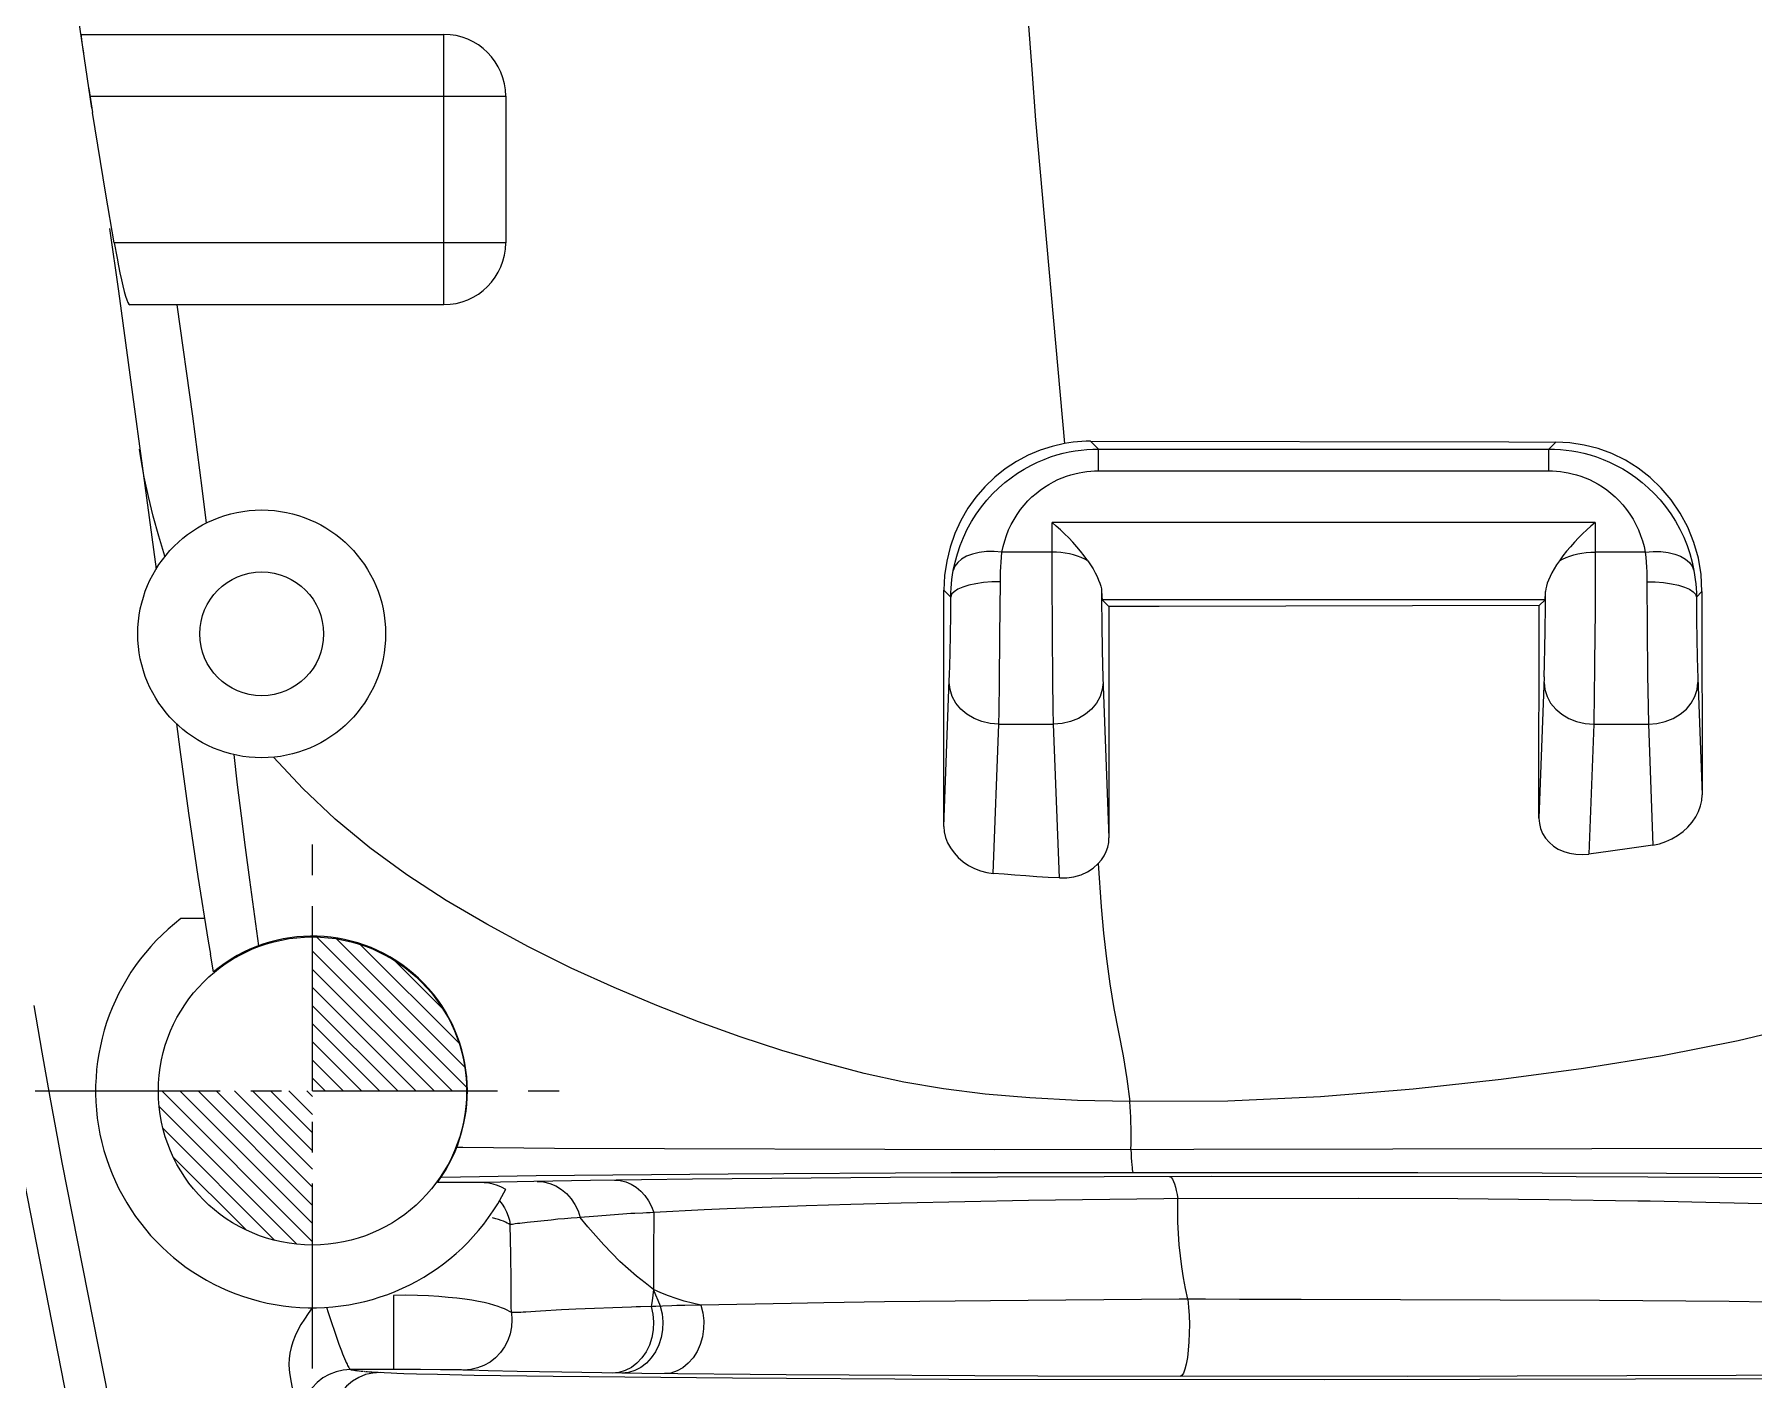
# Model space of a CAD drawing. Header units: inches. Extents: x 160917 to 162189, y -51061 to -50161.
# Drawn here: x 161580.7 to 161594.64, y -50526.78 to -50515.87 of the extents above; entities that cross this region are included whole.
import ezdxf

# ---------------------------------------------------------------- set-up
doc = ezdxf.new("R2010")
doc.units = ezdxf.units.IN
doc.header["$LTSCALE"] = 2
doc.header["$MEASUREMENT"] = 0
doc.linetypes.add('CENTER2', pattern=[1.125, 0.75, -0.125, 0.125, -0.125])
doc.layers.add('PIN', color=4, linetype='CONTINUOUS')
doc.layers.add('PRODUCT', color=1, linetype='CONTINUOUS', lineweight=15)

msp = doc.modelspace()

# ---------------------------------------------------------------- hatches: boundary and pattern name
at = {"layer": 'PIN', "linetype": 'Continuous'}
h = msp.add_hatch(dxfattribs=at)
h.set_pattern_fill('ANSI31', color=6, scale=0.833333, angle=90, style=0)
h.set_pattern_definition([(135, (161754.01915, -50536.30757), (-0.073656956, -0.073656956), [])])
h.paths.add_polyline_path([(161582.951, -50524.441), (161581.701, -50524.441, 0.414214), (161582.951, -50525.691)])
h.paths.add_polyline_path([(161582.951, -50523.191), (161582.951, -50524.441), (161584.201, -50524.441, 0.414214)])

# ---------------------------------------------------------------- linework, layer by layer
at = {"layer": 'PIN', "color": 6, "linetype": 'CENTER2'}
for p, q in [((161582.951, -50526.691), (161582.951, -50522.191)), ((161580.701, -50524.441), (161585.201, -50524.441))]:
    msp.add_line(p, q, dxfattribs=at)
at = {"layer": 'PIN', "color": 6, "linetype": 'Continuous'}
msp.add_circle((161582.951, -50524.441), 1.25, dxfattribs=at)
at = {"layer": 'PRODUCT', "linetype": 'ByBlock'}
for p, q in [((161581.017, -50515.513), (161581.16, -50516.468)), ((161581.074, -50515.87), (161584.016, -50515.87)), ((161584.016, -50518.063), (161584.016, -50515.87)), ((161581.081, -50515.938), (161581.093, -50516.019)), ((161581.136, -50516.308), (161581.166, -50516.505)), ((161581.146, -50516.372), (161584.519, -50516.372)), ((161584.519, -50516.372), (161584.519, -50517.56)), ((161581.209, -50516.77), (161581.166, -50516.505)), ((161588.816, -50516.567), (161589.049, -50519.189)), ((161581.275, -50517.165), (161581.209, -50516.77)), ((161581.343, -50517.56), (161581.275, -50517.165)), ((161581.305, -50517.445), (161581.377, -50517.954)), ((161584.519, -50517.56), (161581.343, -50517.56)), ((161581.343, -50517.56), (161581.366, -50517.686)), ((161581.377, -50517.954), (161581.682, -50520.208)), ((161584.016, -50518.063), (161581.469, -50518.063)), ((161581.852, -50518.063), (161581.977, -50518.966)), ((161589.325, -50519.234), (161589.262, -50519.17)), ((161593.034, -50519.177), (161592.979, -50519.234)), ((161589.279, -50519.234), (161589.325, -50519.234)), ((161589.325, -50519.234), (161592.979, -50519.234)), ((161589.325, -50519.411), (161589.325, -50519.234)), ((161592.979, -50519.411), (161592.979, -50519.234)), ((161589.325, -50519.411), (161592.979, -50519.411)), ((161593.525, -50519.366), (161593.578, -50519.395)), ((161593.354, -50519.829), (161588.949, -50519.829)), ((161588.949, -50520.273), (161588.949, -50519.829)), ((161593.354, -50519.829), (161593.354, -50520.146)), ((161588.148, -50520.219), (161588.163, -50520.151)), ((161588.163, -50520.151), (161588.181, -50520.084)), ((161588.949, -50520.07), (161588.543, -50520.07)), ((161593.354, -50520.146), (161593.353, -50520.544)), ((161593.76, -50520.07), (161593.354, -50520.07)), ((161588.527, -50520.75), (161588.53, -50520.31)), ((161588.952, -50520.727), (161588.949, -50520.273)), ((161593.773, -50520.31), (161593.776, -50520.684)), ((161588.128, -50520.434), (161588.072, -50520.378)), ((161588.072, -50522.295), (161588.072, -50520.378)), ((161588.127, -50520.58), (161588.128, -50520.434)), ((161588.135, -50520.412), (161588.128, -50520.434)), ((161592.948, -50520.456), (161589.356, -50520.456)), ((161589.41, -50520.51), (161589.356, -50520.456)), ((161592.9, -50520.503), (161592.948, -50520.456)), ((161592.951, -50520.507), (161592.952, -50520.388)), ((161594.168, -50520.412), (161594.175, -50520.434)), ((161594.22, -50520.389), (161594.175, -50520.434)), ((161594.22, -50520.389), (161594.222, -50522.039)), ((161588.125, -50520.738), (161588.127, -50520.58)), ((161589.41, -50520.51), (161589.411, -50522.388)), ((161592.898, -50522.227), (161592.9, -50520.503)), ((161592.949, -50520.709), (161592.951, -50520.507)), ((161593.353, -50520.544), (161593.349, -50520.967)), ((161588.122, -50520.889), (161588.125, -50520.738)), ((161588.523, -50521.125), (161588.527, -50520.75)), ((161588.956, -50521.112), (161588.952, -50520.727)), ((161589.353, -50520.66), (161589.357, -50520.862)), ((161592.947, -50520.847), (161592.949, -50520.709)), ((161593.776, -50520.684), (161593.779, -50521.067)), ((161594.177, -50520.62), (161594.179, -50520.777)), ((161588.12, -50520.987), (161588.122, -50520.889)), ((161589.357, -50520.862), (161589.359, -50520.983)), ((161592.944, -50520.976), (161592.947, -50520.847)), ((161594.179, -50520.777), (161594.182, -50520.923)), ((161588.118, -50521.067), (161588.12, -50520.987)), ((161589.359, -50520.983), (161589.362, -50521.084)), ((161592.941, -50521.082), (161592.944, -50520.976)), ((161593.349, -50520.967), (161593.345, -50521.271)), ((161594.182, -50520.923), (161594.184, -50521.015)), ((161594.184, -50521.015), (161594.186, -50521.089)), ((161588.072, -50522.295), (161588.116, -50521.109)), ((161588.116, -50521.109), (161588.118, -50521.067)), ((161588.52, -50521.364), (161588.523, -50521.125)), ((161588.959, -50521.34), (161588.956, -50521.112)), ((161589.362, -50521.084), (161589.411, -50522.388)), ((161592.941, -50521.082), (161592.898, -50522.227)), ((161593.779, -50521.067), (161593.783, -50521.323)), ((161594.186, -50521.089), (161594.222, -50522.039)), ((161593.345, -50521.271), (161593.343, -50521.411)), ((161588.518, -50521.466), (161588.52, -50521.364)), ((161588.962, -50521.466), (161588.959, -50521.34)), ((161593.343, -50521.411), (161593.342, -50521.466)), ((161593.783, -50521.323), (161593.786, -50521.466)), ((161588.472, -50522.676), (161588.518, -50521.466)), ((161588.518, -50521.466), (161588.962, -50521.466)), ((161589.009, -50522.713), (161588.962, -50521.466)), ((161593.342, -50521.466), (161593.302, -50522.52)), ((161593.342, -50521.466), (161593.786, -50521.466)), ((161593.786, -50521.466), (161593.823, -50522.446)), ((161582.312, -50521.712), (161582.341, -50521.957)), ((161593.478, -50522.496), (161593.302, -50522.52)), ((161593.651, -50522.472), (161593.478, -50522.496)), ((161593.823, -50522.446), (161593.651, -50522.472)), ((161589.324, -50522.596), (161589.348, -50522.946)), ((161582.077, -50523.043), (161581.884, -50523.043)), ((161582.106, -50523.225), (161582.123, -50523.33)), ((161582.148, -50523.475), (161582.123, -50523.33)), ((161580.69, -50523.748), (161580.755, -50524.126)), ((161580.755, -50524.126), (161580.82, -50524.49)), ((161580.82, -50524.49), (161580.886, -50524.843)), ((161584.915, -50524.904), (161588.485, -50524.916)), ((161588.485, -50524.916), (161595.022, -50524.905)), ((161584.308, -50525.184), (161583.964, -50525.184)), ((161583.996, -50525.139), (161584.764, -50525.128)), ((161584.475, -50525.18), (161584.308, -50525.184)), ((161584.746, -50525.174), (161584.475, -50525.18)), ((161585.207, -50525.166), (161584.746, -50525.174)), ((161584.764, -50525.128), (161586.321, -50525.113)), ((161586.033, -50525.156), (161585.207, -50525.166)), ((161587.64, -50525.143), (161586.033, -50525.156)), ((161586.321, -50525.113), (161588.13, -50525.103)), ((161590.24, -50525.135), (161587.64, -50525.143)), ((161588.13, -50525.103), (161591.915, -50525.102)), ((161593.2, -50525.137), (161590.24, -50525.135)), ((161591.915, -50525.102), (161595.777, -50525.114)), ((161595.502, -50525.15), (161593.2, -50525.137)), ((161587.725, -50525.351), (161587.316, -50525.362)), ((161588.757, -50525.33), (161587.725, -50525.351)), ((161589.857, -50525.316), (161588.757, -50525.33)), ((161591.438, -50525.312), (161589.857, -50525.316)), ((161592.24, -50525.315), (161591.438, -50525.312)), ((161592.978, -50525.323), (161592.24, -50525.315)), ((161593.7, -50525.334), (161592.978, -50525.323)), ((161593.801, -50525.336), (161593.7, -50525.334)), ((161594.366, -50525.348), (161593.801, -50525.336)), ((161594.973, -50525.363), (161594.366, -50525.348)), ((161584.548, -50525.49), (161584.555, -50525.526)), ((161584.886, -50525.488), (161584.693, -50525.508)), ((161584.94, -50525.482), (161584.886, -50525.488)), ((161584.994, -50525.477), (161584.94, -50525.482)), ((161585.048, -50525.473), (161584.994, -50525.477)), ((161585.231, -50525.459), (161585.123, -50525.467)), ((161585.468, -50525.441), (161585.231, -50525.459)), ((161585.719, -50525.428), (161585.717, -50525.774)), ((161586.127, -50525.406), (161585.719, -50525.428)), ((161586.315, -50525.398), (161586.127, -50525.406)), ((161586.954, -50525.373), (161586.315, -50525.398)), ((161587.316, -50525.362), (161586.954, -50525.373)), ((161584.558, -50525.649), (161584.555, -50525.526)), ((161584.56, -50525.765), (161584.558, -50525.649)), ((161584.561, -50525.84), (161584.56, -50525.765)), ((161585.717, -50525.774), (161585.717, -50525.912)), ((161584.562, -50525.912), (161584.561, -50525.84)), ((161584.562, -50526.105), (161584.562, -50525.912)), ((161585.717, -50525.912), (161585.717, -50526.051)), ((161585.717, -50526.051), (161585.711, -50526.098)), ((161585.735, -50526.097), (161585.717, -50526.051)), ((161583.609, -50526.099), (161583.609, -50526.701)), ((161584.563, -50526.188), (161584.562, -50526.105)), ((161584.564, -50526.239), (161584.563, -50526.188)), ((161585.539, -50526.194), (161585.086, -50526.212)), ((161585.576, -50526.193), (161585.539, -50526.194)), ((161585.705, -50526.144), (161585.699, -50526.19)), ((161585.711, -50526.098), (161585.705, -50526.144)), ((161585.735, -50526.189), (161585.711, -50526.19)), ((161585.754, -50526.142), (161585.735, -50526.097)), ((161585.773, -50526.187), (161585.735, -50526.189)), ((161585.773, -50526.187), (161585.754, -50526.142)), ((161585.79, -50526.187), (161585.773, -50526.188)), ((161585.865, -50526.184), (161585.79, -50526.187)), ((161585.972, -50526.181), (161585.927, -50526.182)), ((161586.101, -50526.179), (161585.972, -50526.181)), ((161586.832, -50526.164), (161586.101, -50526.179)), ((161587.097, -50526.16), (161586.832, -50526.164)), ((161587.59, -50526.152), (161587.097, -50526.16)), ((161588.45, -50526.143), (161587.59, -50526.152)), ((161589.98, -50526.131), (161588.45, -50526.143)), ((161590.194, -50526.131), (161589.98, -50526.131)), ((161590.97, -50526.132), (161590.6, -50526.132)), ((161593.388, -50526.14), (161590.97, -50526.132)), ((161594.442, -50526.15), (161593.388, -50526.14)), ((161594.769, -50526.153), (161594.442, -50526.15)), ((161583.092, -50526.278), (161583.144, -50526.43)), ((161584.799, -50526.227), (161584.681, -50526.235)), ((161584.971, -50526.217), (161584.799, -50526.227)), ((161585.029, -50526.214), (161584.971, -50526.217)), ((161585.086, -50526.212), (161585.029, -50526.214)), ((161583.828, -50526.701), (161583.26, -50526.701)), ((161583.346, -50526.713), (161583.362, -50526.714)), ((161583.368, -50526.715), (161583.374, -50526.716)), ((161583.457, -50526.721), (161583.485, -50526.723)), ((161583.485, -50526.723), (161583.533, -50526.725)), ((161583.533, -50526.725), (161583.59, -50526.728)), ((161583.59, -50526.728), (161583.636, -50526.73)), ((161583.636, -50526.73), (161583.691, -50526.732)), ((161583.691, -50526.732), (161583.795, -50526.735)), ((161583.795, -50526.735), (161583.964, -50526.739)), ((161583.989, -50526.702), (161583.828, -50526.701)), ((161583.964, -50526.739), (161584.262, -50526.745)), ((161584.073, -50526.703), (161583.989, -50526.702)), ((161584.132, -50526.704), (161584.073, -50526.703)), ((161584.226, -50526.706), (161584.171, -50526.705)), ((161584.375, -50526.711), (161584.226, -50526.706)), ((161584.262, -50526.745), (161584.904, -50526.754)), ((161584.611, -50526.716), (161584.375, -50526.711)), ((161584.974, -50526.723), (161584.611, -50526.716)), ((161584.904, -50526.754), (161586.358, -50526.769)), ((161585.622, -50526.732), (161584.974, -50526.723)), ((161585.435, -50526.724), (161585.382, -50526.729)), ((161586.792, -50526.743), (161585.622, -50526.732)), ((161588.835, -50526.755), (161586.792, -50526.743)), ((161591.834, -50526.758), (161588.835, -50526.755)), ((161594.499, -50526.75), (161591.834, -50526.758)), ((161596.137, -50526.737), (161594.499, -50526.75)), ((161586.358, -50526.769), (161588.111, -50526.779)), ((161588.111, -50526.779), (161591.159, -50526.782)), ((161591.159, -50526.782), (161595.473, -50526.771))]:
    msp.add_line(p, q, dxfattribs=at)
for points in [[(161588.754, -50515.73), (161588.784, -50516.155), (161588.816, -50516.567)], [(161581.074, -50515.87), (161581.074, -50515.874), (161581.075, -50515.887), (161581.077, -50515.908), (161581.081, -50515.938)], [(161581.366, -50517.686), (161581.377, -50517.747), (161581.389, -50517.805), (161581.401, -50517.86), (161581.413, -50517.91), (161581.424, -50517.955), (161581.435, -50517.993), (161581.445, -50518.023), (161581.454, -50518.045), (161581.462, -50518.058), (161581.469, -50518.063)], [(161581.977, -50518.966), (161582.016, -50519.26), (161582.053, -50519.55), (161582.088, -50519.834)], [(161589.049, -50519.189), (161588.95, -50519.212), (161588.852, -50519.243), (161588.756, -50519.284), (161588.662, -50519.334), (161588.57, -50519.394), (161588.485, -50519.462), (161588.405, -50519.539), (161588.332, -50519.623), (161588.267, -50519.714), (161588.21, -50519.813), (161588.161, -50519.919), (161588.123, -50520.029), (161588.095, -50520.143), (161588.078, -50520.26), (161588.072, -50520.378)], [(161589.262, -50519.17), (161589.226, -50519.171), (161589.191, -50519.172), (161589.155, -50519.175), (161589.12, -50519.179), (161589.084, -50519.184), (161589.049, -50519.189)], [(161589.262, -50519.17), (161592.654, -50519.175), (161593.034, -50519.177)], [(161594.22, -50520.389), (161594.213, -50520.252), (161594.191, -50520.119), (161594.154, -50519.991), (161594.105, -50519.868), (161594.044, -50519.753), (161593.971, -50519.647), (161593.89, -50519.55), (161593.8, -50519.464), (161593.703, -50519.389), (161593.599, -50519.324), (161593.49, -50519.271), (161593.378, -50519.23), (161593.264, -50519.201), (161593.149, -50519.183), (161593.034, -50519.177)], [(161581.66, -50519.778), (161581.62, -50519.619), (161581.587, -50519.461), (161581.559, -50519.304), (161581.549, -50519.234)], [(161588.777, -50519.367), (161588.83, -50519.341), (161588.884, -50519.318), (161588.936, -50519.298), (161588.989, -50519.282), (161589.04, -50519.268), (161589.089, -50519.257), (161589.137, -50519.248), (161589.184, -50519.242), (161589.232, -50519.237), (161589.279, -50519.234)], [(161592.979, -50519.234), (161593.025, -50519.234), (161593.072, -50519.237), (161593.119, -50519.242), (161593.166, -50519.248)], [(161593.166, -50519.248), (161593.214, -50519.257), (161593.263, -50519.268), (161593.314, -50519.282), (161593.366, -50519.298), (161593.418, -50519.318), (161593.471, -50519.34), (161593.525, -50519.366)], [(161588.516, -50519.55), (161588.566, -50519.506), (161588.618, -50519.466), (161588.67, -50519.429), (161588.723, -50519.396), (161588.777, -50519.367)], [(161588.786, -50519.622), (161588.82, -50519.593), (161588.854, -50519.566), (161588.889, -50519.542), (161588.924, -50519.52), (161588.96, -50519.5), (161588.995, -50519.482), (161589.031, -50519.467), (161589.066, -50519.454), (161589.101, -50519.443), (161589.135, -50519.434), (161589.168, -50519.426), (161589.2, -50519.421), (161589.231, -50519.416), (161589.263, -50519.413), (161589.294, -50519.411), (161589.325, -50519.411)], [(161592.979, -50519.411), (161593.009, -50519.411), (161593.041, -50519.413), (161593.072, -50519.416), (161593.104, -50519.421), (161593.136, -50519.426), (161593.168, -50519.434), (161593.202, -50519.443), (161593.237, -50519.454), (161593.272, -50519.467), (161593.307, -50519.482), (161593.342, -50519.499), (161593.378, -50519.519), (161593.413, -50519.541), (161593.448, -50519.565), (161593.482, -50519.592), (161593.515, -50519.621)], [(161593.578, -50519.395), (161593.631, -50519.428), (161593.683, -50519.464), (161593.735, -50519.504), (161593.785, -50519.548)], [(161588.262, -50519.885), (161588.296, -50519.822), (161588.335, -50519.761), (161588.376, -50519.703), (161588.42, -50519.649), (161588.467, -50519.598), (161588.516, -50519.55)], [(161588.543, -50520.07), (161588.552, -50520.025), (161588.565, -50519.979), (161588.579, -50519.935), (161588.597, -50519.89), (161588.618, -50519.847), (161588.641, -50519.805), (161588.666, -50519.764), (161588.694, -50519.725), (161588.723, -50519.689), (161588.754, -50519.654), (161588.786, -50519.622)], [(161593.515, -50519.621), (161593.548, -50519.653), (161593.579, -50519.687), (161593.608, -50519.724), (161593.636, -50519.762), (161593.662, -50519.803), (161593.685, -50519.845), (161593.705, -50519.889), (161593.723, -50519.934), (161593.738, -50519.979), (161593.751, -50520.024), (161593.76, -50520.07)], [(161593.785, -50519.548), (161593.834, -50519.595), (161593.881, -50519.646), (161593.925, -50519.701), (161593.967, -50519.759), (161594.005, -50519.819), (161594.04, -50519.883)], [(161581.754, -50520.104), (161581.705, -50519.941), (161581.66, -50519.778)], [(161588.181, -50520.084), (161588.204, -50520.017), (161588.231, -50519.95), (161588.262, -50519.885)], [(161589.24, -50520.14), (161589.211, -50520.101), (161589.181, -50520.063), (161589.15, -50520.026), (161589.118, -50519.99), (161589.085, -50519.955), (161589.051, -50519.922), (161589.017, -50519.889), (161588.983, -50519.859), (161588.949, -50519.829)], [(161593.354, -50519.829), (161593.32, -50519.859), (161593.286, -50519.889), (161593.252, -50519.922), (161593.218, -50519.955), (161593.186, -50519.99), (161593.153, -50520.026), (161593.122, -50520.063), (161593.092, -50520.101), (161593.064, -50520.14)], [(161594.04, -50519.883), (161594.072, -50519.948), (161594.099, -50520.015), (161594.122, -50520.082), (161594.14, -50520.151), (161594.155, -50520.219)], [(161588.543, -50520.07), (161588.479, -50520.065), (161588.417, -50520.066), (161588.358, -50520.073), (161588.304, -50520.086), (161588.256, -50520.104), (161588.216, -50520.127), (161588.184, -50520.154), (161588.161, -50520.185), (161588.148, -50520.219)], [(161588.53, -50520.31), (161588.53, -50520.27), (161588.531, -50520.231), (161588.533, -50520.19), (161588.536, -50520.15), (161588.539, -50520.11), (161588.543, -50520.07)], [(161589.24, -50520.14), (161589.214, -50520.126), (161589.185, -50520.113), (161589.155, -50520.102), (161589.123, -50520.093), (161589.09, -50520.085), (161589.056, -50520.078), (161589.021, -50520.074), (161588.985, -50520.071), (161588.949, -50520.07)], [(161589.24, -50520.14), (161589.262, -50520.174), (161589.282, -50520.206), (161589.3, -50520.238), (161589.315, -50520.268), (161589.327, -50520.297), (161589.337, -50520.323), (161589.345, -50520.347), (161589.349, -50520.369), (161589.351, -50520.388)], [(161593.064, -50520.14), (161593.041, -50520.174), (161593.021, -50520.206), (161593.003, -50520.238), (161592.988, -50520.268), (161592.976, -50520.297), (161592.966, -50520.323), (161592.959, -50520.347), (161592.954, -50520.369), (161592.952, -50520.388)], [(161593.064, -50520.14), (161593.09, -50520.126), (161593.118, -50520.113), (161593.148, -50520.102), (161593.18, -50520.093), (161593.213, -50520.085), (161593.247, -50520.078), (161593.282, -50520.074), (161593.318, -50520.071), (161593.354, -50520.07)], [(161593.76, -50520.07), (161593.824, -50520.065), (161593.886, -50520.066), (161593.945, -50520.073), (161593.999, -50520.086), (161594.047, -50520.104), (161594.087, -50520.127), (161594.119, -50520.154), (161594.142, -50520.185), (161594.155, -50520.219)], [(161593.76, -50520.07), (161593.764, -50520.11), (161593.767, -50520.15), (161593.77, -50520.191), (161593.772, -50520.231), (161593.773, -50520.27), (161593.773, -50520.31)], [(161588.128, -50520.434), (161588.129, -50520.399), (161588.13, -50520.363), (161588.133, -50520.327), (161588.137, -50520.291), (161588.142, -50520.255), (161588.148, -50520.219)], [(161588.53, -50520.31), (161588.461, -50520.311), (161588.394, -50520.317), (161588.331, -50520.326), (161588.274, -50520.338), (161588.225, -50520.353), (161588.184, -50520.371), (161588.154, -50520.391), (161588.135, -50520.412)], [(161593.773, -50520.31), (161593.842, -50520.311), (161593.909, -50520.317), (161593.972, -50520.326), (161594.029, -50520.338), (161594.078, -50520.353), (161594.119, -50520.371), (161594.149, -50520.391), (161594.168, -50520.412)], [(161594.155, -50520.219), (161594.161, -50520.255), (161594.166, -50520.291), (161594.17, -50520.327), (161594.173, -50520.363), (161594.175, -50520.399), (161594.175, -50520.434)], [(161589.351, -50520.388), (161589.351, -50520.455), (161589.353, -50520.66)], [(161594.175, -50520.434), (161594.176, -50520.469), (161594.177, -50520.62)], [(161592.9, -50520.503), (161589.817, -50520.51), (161589.41, -50520.51)], [(161588.518, -50521.466), (161588.448, -50521.46), (161588.38, -50521.444), (161588.317, -50521.419), (161588.259, -50521.385), (161588.21, -50521.343), (161588.169, -50521.295), (161588.14, -50521.242), (161588.122, -50521.185), (161588.116, -50521.128)], [(161589.364, -50521.128), (161589.357, -50521.185), (161589.339, -50521.242), (161589.31, -50521.295), (161589.27, -50521.343), (161589.22, -50521.385), (161589.163, -50521.419), (161589.099, -50521.444), (161589.031, -50521.46), (161588.962, -50521.466)], [(161592.94, -50521.128), (161592.946, -50521.185), (161592.964, -50521.242), (161592.993, -50521.295), (161593.034, -50521.343), (161593.083, -50521.385), (161593.141, -50521.419), (161593.204, -50521.444), (161593.272, -50521.46), (161593.342, -50521.466)], [(161593.786, -50521.466), (161593.855, -50521.46), (161593.923, -50521.444), (161593.987, -50521.419), (161594.044, -50521.385), (161594.094, -50521.343), (161594.134, -50521.295), (161594.163, -50521.242), (161594.181, -50521.185), (161594.188, -50521.128)], [(161581.847, -50521.462), (161581.874, -50521.67), (161581.945, -50522.187), (161582.021, -50522.701), (161582.106, -50523.225)], [(161589.579, -50524.527), (161589.156, -50524.517), (161588.769, -50524.497), (161588.407, -50524.467), (161588.068, -50524.424), (161587.747, -50524.369), (161587.425, -50524.298), (161587.093, -50524.211), (161586.758, -50524.112), (161586.421, -50524.001), (161586.083, -50523.88), (161585.743, -50523.747), (161585.398, -50523.601), (161585.05, -50523.444), (161584.704, -50523.273), (161584.365, -50523.089), (161584.036, -50522.896), (161583.716, -50522.689), (161583.417, -50522.469), (161583.135, -50522.236), (161582.873, -50521.988), (161582.636, -50521.733)], [(161599.327, -50521.633), (161599.016, -50521.924), (161598.671, -50522.204), (161598.297, -50522.474), (161597.909, -50522.725), (161597.507, -50522.955), (161597.08, -50523.171), (161596.623, -50523.376), (161596.14, -50523.569), (161595.63, -50523.743), (161595.09, -50523.896), (161594.514, -50524.033), (161593.899, -50524.156), (161593.259, -50524.26), (161592.591, -50524.349), (161591.878, -50524.426), (161591.126, -50524.488), (161590.375, -50524.524), (161589.579, -50524.527)], [(161582.341, -50521.957), (161582.372, -50522.208), (161582.405, -50522.465), (161582.44, -50522.727), (161582.513, -50523.264)], [(161593.823, -50522.446), (161593.875, -50522.435), (161593.926, -50522.418), (161593.976, -50522.396), (161594.023, -50522.368), (161594.067, -50522.336), (161594.106, -50522.3), (161594.141, -50522.26), (161594.17, -50522.218), (161594.192, -50522.174), (161594.209, -50522.129), (161594.219, -50522.084), (161594.222, -50522.039)], [(161592.898, -50522.227), (161592.902, -50522.27), (161592.911, -50522.312), (161592.928, -50522.352), (161592.951, -50522.39), (161592.98, -50522.424), (161593.015, -50522.454), (161593.054, -50522.479), (161593.099, -50522.499), (161593.146, -50522.513), (161593.197, -50522.521), (161593.249, -50522.524), (161593.302, -50522.52)], [(161588.072, -50522.295), (161588.075, -50522.339), (161588.085, -50522.384), (161588.102, -50522.428), (161588.125, -50522.47), (161588.154, -50522.51), (161588.189, -50522.548), (161588.228, -50522.581), (161588.272, -50522.611), (161588.319, -50522.635), (161588.368, -50522.654), (161588.42, -50522.668), (161588.472, -50522.676)], [(161589.324, -50522.596), (161589.35, -50522.566), (161589.372, -50522.533), (161589.389, -50522.499), (161589.401, -50522.463), (161589.409, -50522.426), (161589.411, -50522.388)], [(161589.009, -50522.713), (161588.917, -50522.708), (161588.827, -50522.703), (161588.737, -50522.697), (161588.648, -50522.69), (161588.56, -50522.683), (161588.472, -50522.676)], [(161589.009, -50522.713), (161589.069, -50522.712), (161589.127, -50522.703), (161589.184, -50522.687), (161589.236, -50522.663), (161589.283, -50522.633), (161589.324, -50522.596)], [(161589.348, -50522.946), (161589.367, -50523.16), (161589.39, -50523.369), (161589.419, -50523.572), (161589.451, -50523.771), (161589.488, -50523.965), (161589.525, -50524.155), (161589.557, -50524.343), (161589.579, -50524.527)], [(161589.589, -50524.915), (161589.59, -50524.87), (161589.59, -50524.826), (161589.59, -50524.783), (161589.59, -50524.739), (161589.589, -50524.696), (161589.587, -50524.653), (161589.585, -50524.611), (161589.583, -50524.569), (161589.579, -50524.527)], [(161581.037, -50527.331), (161580.614, -50525.175), (161580.539, -50524.777)], [(161580.886, -50524.843), (161580.919, -50525.02), (161581.297, -50526.937)], [(161584.122, -50524.896), (161584.171, -50524.897), (161584.915, -50524.904)], [(161589.589, -50524.915), (161589.59, -50524.951), (161589.592, -50524.984), (161589.594, -50525.013), (161589.596, -50525.039), (161589.598, -50525.061), (161589.6, -50525.078), (161589.602, -50525.091), (161589.604, -50525.098), (161589.606, -50525.101)], [(161584.518, -50525.239), (161584.485, -50525.222), (161584.451, -50525.209), (161584.416, -50525.198), (161584.381, -50525.19), (161584.344, -50525.186), (161584.307, -50525.184)], [(161584.772, -50525.174), (161584.824, -50525.178), (161584.875, -50525.191), (161584.924, -50525.211), (161584.97, -50525.239), (161585.012, -50525.274), (161585.049, -50525.315), (161585.08, -50525.362), (161585.105, -50525.413), (161585.123, -50525.467)], [(161585.401, -50525.164), (161585.447, -50525.167), (161585.492, -50525.179), (161585.535, -50525.197), (161585.576, -50525.222), (161585.613, -50525.253), (161585.647, -50525.29), (161585.676, -50525.332), (161585.701, -50525.378), (161585.719, -50525.428)], [(161589.9, -50525.135), (161589.909, -50525.138), (161589.918, -50525.145), (161589.927, -50525.157), (161589.935, -50525.174), (161589.943, -50525.195), (161589.95, -50525.22), (161589.957, -50525.248), (161589.963, -50525.281), (161589.969, -50525.316)], [(161584.468, -50525.331), (161584.489, -50525.36), (161584.508, -50525.39)], [(161590.051, -50526.131), (161590.032, -50526.044), (161590.016, -50525.957), (161590.002, -50525.868), (161589.99, -50525.779), (161589.981, -50525.688), (161589.974, -50525.596), (161589.97, -50525.504), (161589.969, -50525.41), (161589.969, -50525.316)], [(161584.555, -50525.526), (161584.544, -50525.519), (161584.531, -50525.512), (161584.516, -50525.505), (161584.5, -50525.498), (161584.481, -50525.491), (161584.46, -50525.484), (161584.437, -50525.477), (161584.411, -50525.47)], [(161584.508, -50525.39), (161584.524, -50525.422), (161584.537, -50525.456), (161584.548, -50525.49)], [(161585.123, -50525.467), (161585.099, -50525.469), (161585.048, -50525.473)], [(161585.717, -50526.051), (161585.648, -50525.998), (161585.579, -50525.942), (161585.511, -50525.884), (161585.444, -50525.823), (161585.378, -50525.758), (161585.313, -50525.689), (161585.248, -50525.617), (161585.185, -50525.543), (161585.123, -50525.467)], [(161585.566, -50525.435), (161585.533, -50525.436), (161585.468, -50525.441)], [(161585.719, -50525.428), (161585.69, -50525.429), (161585.659, -50525.43), (161585.629, -50525.431), (161585.566, -50525.435)], [(161584.693, -50525.508), (161584.672, -50525.51), (161584.652, -50525.512), (161584.633, -50525.515), (161584.613, -50525.517), (161584.594, -50525.52), (161584.574, -50525.523), (161584.562, -50525.525)], [(161586.101, -50526.179), (161586.032, -50526.163), (161585.965, -50526.145), (161585.901, -50526.125), (161585.838, -50526.103), (161585.777, -50526.079), (161585.717, -50526.051)], [(161583.064, -50526.196), (161583.078, -50526.237), (161583.092, -50526.278)], [(161584.564, -50526.239), (161584.549, -50526.23), (161584.53, -50526.22), (161584.509, -50526.209), (161584.484, -50526.199), (161584.456, -50526.189), (161584.423, -50526.178), (161584.386, -50526.168), (161584.344, -50526.158), (161584.297, -50526.148), (161584.244, -50526.139), (161584.186, -50526.13), (161584.121, -50526.122), (161584.051, -50526.115), (161583.975, -50526.109), (161583.892, -50526.104), (161583.803, -50526.1), (161583.708, -50526.098), (161583.609, -50526.099)], [(161585.699, -50526.19), (161585.712, -50526.252), (161585.718, -50526.315), (161585.715, -50526.379), (161585.704, -50526.442), (161585.684, -50526.502), (161585.657, -50526.557), (161585.623, -50526.606), (161585.582, -50526.649), (161585.537, -50526.683), (161585.487, -50526.708), (161585.435, -50526.724)], [(161585.772, -50526.187), (161585.787, -50526.249), (161585.793, -50526.313), (161585.79, -50526.378), (161585.779, -50526.441), (161585.76, -50526.501), (161585.733, -50526.556), (161585.699, -50526.606), (161585.659, -50526.649), (161585.614, -50526.684), (161585.565, -50526.709), (161585.513, -50526.725), (161585.46, -50526.73)], [(161585.711, -50526.19), (161585.611, -50526.192), (161585.576, -50526.193)], [(161586.101, -50526.179), (161586.116, -50526.241), (161586.124, -50526.306), (161586.122, -50526.371), (161586.113, -50526.436), (161586.095, -50526.498), (161586.07, -50526.555), (161586.038, -50526.606), (161585.999, -50526.65), (161585.956, -50526.686), (161585.908, -50526.712), (161585.858, -50526.729), (161585.807, -50526.734)], [(161585.927, -50526.182), (161585.906, -50526.182), (161585.865, -50526.184)], [(161590.051, -50526.131), (161590.057, -50526.194), (161590.061, -50526.262), (161590.063, -50526.334), (161590.062, -50526.406), (161590.059, -50526.476), (161590.054, -50526.543), (161590.047, -50526.603), (161590.038, -50526.656), (161590.027, -50526.699), (161590.015, -50526.731), (161590.002, -50526.75), (161589.989, -50526.757)], [(161590.6, -50526.132), (161590.469, -50526.132), (161590.194, -50526.131)], [(161582.949, -50526.2), (161582.916, -50526.245), (161582.886, -50526.291), (161582.857, -50526.336), (161582.832, -50526.382), (161582.81, -50526.428), (161582.792, -50526.475), (161582.778, -50526.521), (161582.767, -50526.567), (161582.761, -50526.613), (161582.759, -50526.658), (161582.761, -50526.702), (161582.767, -50526.743)], [(161584.564, -50526.239), (161584.568, -50526.297), (161584.565, -50526.355), (161584.554, -50526.411), (161584.535, -50526.466), (161584.508, -50526.517), (161584.475, -50526.563), (161584.436, -50526.605), (161584.391, -50526.64), (161584.342, -50526.668), (161584.29, -50526.688), (161584.235, -50526.701), (161584.179, -50526.705)], [(161584.681, -50526.235), (161584.661, -50526.236), (161584.642, -50526.237), (161584.624, -50526.238), (161584.608, -50526.239), (161584.592, -50526.239), (161584.577, -50526.239), (161584.564, -50526.239)], [(161583.144, -50526.43), (161583.155, -50526.463), (161583.166, -50526.494), (161583.176, -50526.522), (161583.186, -50526.548), (161583.195, -50526.572), (161583.203, -50526.593), (161583.211, -50526.612), (161583.218, -50526.629), (161583.225, -50526.644), (161583.231, -50526.657), (161583.236, -50526.667), (161583.241, -50526.677), (161583.246, -50526.684), (161583.249, -50526.69), (161583.253, -50526.695), (161583.256, -50526.698), (161583.258, -50526.7), (161583.26, -50526.701)], [(161582.767, -50526.744), (161582.779, -50526.807), (161582.789, -50526.866), (161582.808, -50526.965)], [(161583.26, -50526.701), (161583.201, -50526.705), (161583.143, -50526.718), (161583.087, -50526.74), (161583.036, -50526.769), (161582.989, -50526.806), (161582.948, -50526.849), (161582.914, -50526.898), (161582.888, -50526.951), (161582.87, -50527.008), (161582.86, -50527.066), (161582.859, -50527.126), (161582.867, -50527.185)], [(161583.501, -50526.724), (161583.441, -50526.729), (161583.382, -50526.742), (161583.327, -50526.765), (161583.275, -50526.796), (161583.228, -50526.835), (161583.188, -50526.88), (161583.155, -50526.931), (161583.129, -50526.987), (161583.113, -50527.045), (161583.105, -50527.106), (161583.107, -50527.167), (161583.117, -50527.227)], [(161583.26, -50526.701), (161583.265, -50526.702), (161583.269, -50526.703), (161583.274, -50526.703), (161583.279, -50526.704), (161583.285, -50526.705), (161583.29, -50526.706), (161583.295, -50526.707), (161583.301, -50526.708), (161583.307, -50526.708), (161583.312, -50526.709), (161583.318, -50526.71)], [(161583.324, -50526.71), (161583.329, -50526.711), (161583.346, -50526.713)], [(161583.38, -50526.716), (161583.387, -50526.717), (161583.395, -50526.717), (161583.412, -50526.719)], [(161583.412, -50526.719), (161583.421, -50526.719), (161583.432, -50526.72), (161583.457, -50526.721)], [(161584.171, -50526.705), (161584.16, -50526.704), (161584.132, -50526.704)]]:
    msp.add_lwpolyline(points, dxfattribs=at)
for radius in [1.005, 0.502]:
    msp.add_circle((161582.539, -50520.733), radius, dxfattribs=at)
for centre, radius, start, end in [((161584.016, -50516.372), 0.502, 0, 90), ((161584.016, -50517.56), 0.502, 270, 0), ((161582.951, -50524.441), 1.759, 127.3584, 333.0348), ((161582.951, -50524.441), 1.256, 323.7278, 129.7288)]:
    msp.add_arc(centre, radius, start, end, dxfattribs=at)
for centre, major_axis, start_param, end_param in [((161589.351, -50520.054), (-0.005, 0.402), -3.730486, -3.159251), ((161592.952, -50520.054), (0.005, 0.402), -3.123934, -2.552691)]:
    msp.add_ellipse(centre, major_axis=major_axis, ratio=0.017453, start_param=start_param, end_param=end_param, dxfattribs=at)

doc.saveas('drawing.dxf')
